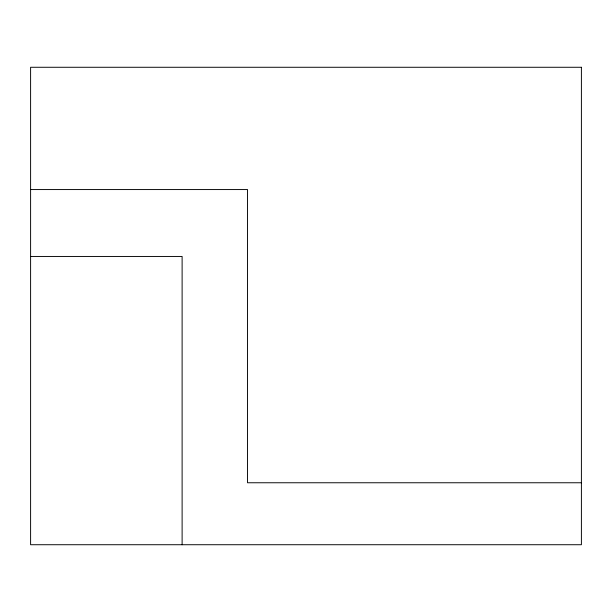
<?xml version="1.0" encoding="UTF-8"?>
<svg xmlns="http://www.w3.org/2000/svg" width="612" height="612" viewBox="0 0 612 612"><rect width="100%" height="100%" fill="white"/><g stroke="black" fill="none" stroke-linecap="round" stroke-linejoin="round"><path stroke-width="0.92" d="M30.6 189.559L247.531 189.559L247.531 482.761L581.4 482.761M30.6 256.451L182.116 256.451L182.116 544.726M581.4 67.274L30.6 67.274L30.6 544.726L581.4 544.726L581.4 67.274"/></g></svg>
